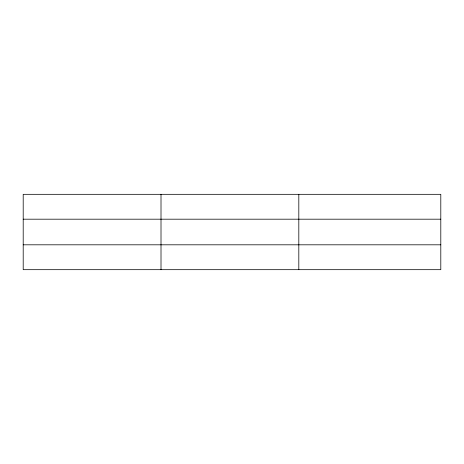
<?xml version="1.0" encoding="UTF-8"?>
<svg xmlns="http://www.w3.org/2000/svg" width="464" height="464" viewBox="0 0 464 464"><rect width="100%" height="100%" fill="white"/><g stroke="black" fill="none" stroke-linecap="round" stroke-linejoin="round"><path stroke-width="0.7" d="M161.008 194.323L161.008 269.677M298.816 194.323L298.816 269.677M440.8 219.188L440.8 194.323L23.2 194.323L23.2 269.677L440.8 269.677L440.8 219.188L23.2 219.188M23.2 244.812L440.8 244.812"/></g></svg>
